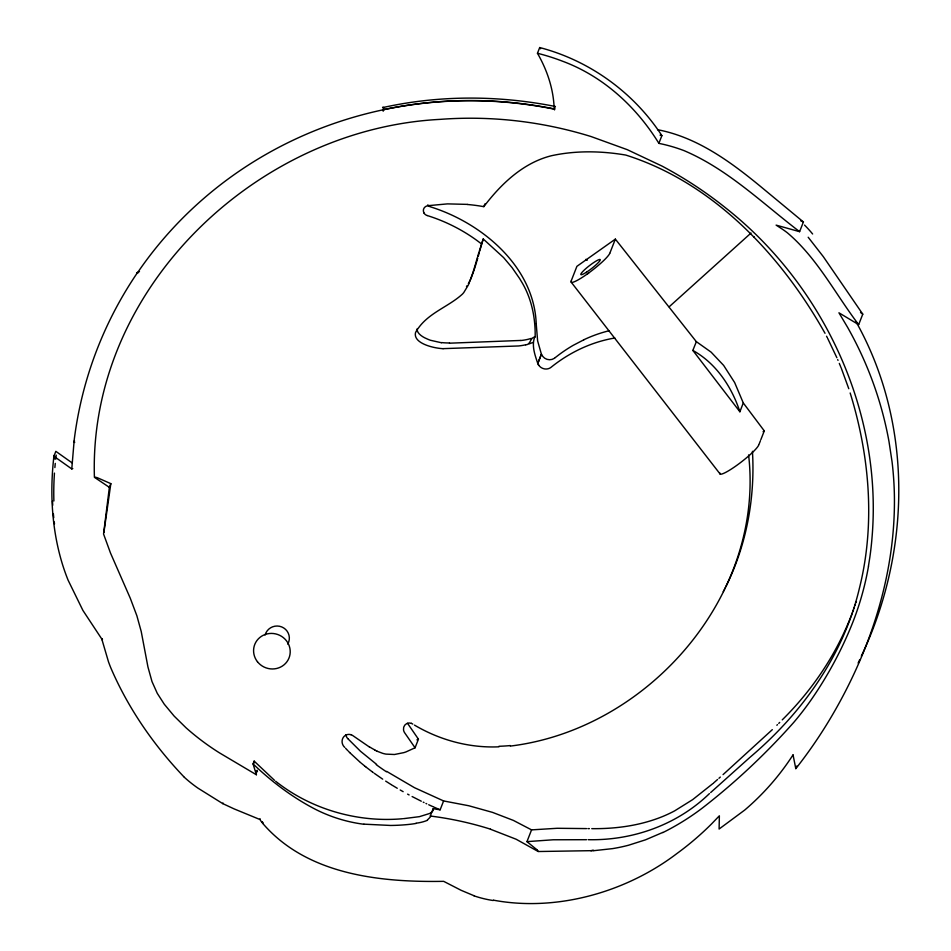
<?xml version="1.0" encoding="UTF-8"?>
<svg xmlns="http://www.w3.org/2000/svg" width="951" height="951" viewBox="0 0 951 951"><rect width="100%" height="100%" fill="white"/><g stroke="black" fill="none" stroke-linecap="round" stroke-linejoin="round"><path stroke-width="1.43" d="M72.359 463.066L55.836 451.345L53.91 456.266L71.777 468.938L74.012 442.263A6.253 1.213 68.5 0 1 74.023 441.24L74.594 441.074M54.148 459.048L54.421 454.982M53.91 456.266C49.702 492.345 51.734 529.469 62.457 564.312A214.296 205.785 21.4 0 0 68.103 580.181L82.927 610.447L101.793 639.024L108.509 661.872A192.946 185.29 21.4 0 0 110.72 667.638C128.005 707.996 153.444 744.823 183.662 776.563M94.862 477.224A13.623 3.721 34.9 0 1 97.418 477.747L110.827 483.643L109.377 487.352L103.552 533.998L110.506 553.066L130.275 598.227L136.873 615.761L141.224 631.512L147.94 666.948L151.994 681.558L157.272 693.338L164.297 704.251L174.164 716.115L186.039 727.788A242.981 233.328 21.4 0 0 219.467 752.859L256.366 774.744A8.928 1.533 74.1 0 0 256.366 774.292L256.33 773.924A11.448 1.902 74.5 0 0 256.294 773.199L256.069 771.713A17.962 2.615 75.6 0 0 256.033 771.261L255.926 770.762M110.827 483.643L104.158 530.682M593.65 850.634L538.218 851.525L516.131 839.234L490.478 829.236M868.453 566.118L869.88 557.001A355.151 341.052 21.4 0 0 872.126 536.352C882.302 411.474 823.768 285.395 725.958 208.15A393.987 378.343 21.4 0 0 661.991 166.068L627.28 149.676L591.189 136.587A393.869 378.225 21.4 0 0 440.028 119.374C256.223 128.801 88.372 289.318 94.411 477.307L109.377 487.352M104.016 531.49L103.992 531.621A11.709 0.785 -82.1 0 1 103.861 532.405L103.861 532.382M417.287 328.582C416.229 332.969 422.422 336.963 426.44 338.604A41.487 38.646 12.6 0 0 430.446 340.268L441.502 342.764M719.978 473.087L719.919 473.681A24.548 3.614 -37.8 0 0 736.977 465.217A24.548 3.614 -37.8 0 0 758.03 446.292L758.648 445.246M593.721 850.384L592.806 850.277M477.628 256.473L483.215 238.963L503.626 257.614L512.102 267.683L519.531 278.417A128.349 120.729 8 0 1 520.875 280.652C531.229 297.152 535.365 316.647 535.175 335.953C531.134 344.738 534.807 354.675 537.767 363.401A8.464 7.977 22.1 0 0 544.234 368.845L544.971 368.964A8.333 7.858 22.1 0 0 550.843 367.466C569.28 352.559 591.367 341.944 614.81 338.009M479.625 251.278L483.215 238.963M479.28 252.597L478.27 256.294M477.331 257.566L475.869 262.845M102.209 639.952L102.423 639.298M477.782 258.03L474.525 268.764M475.75 263.284L472.992 272.402M472.861 272.818L468.451 284.825L463.803 292.516A32.358 30.147 12.5 0 1 462.412 294.121C448.61 306.686 429.317 312.522 418.178 328.357A26.842 25.356 15 0 0 416.633 330.532L416.407 330.936A13.587 12.827 13.8 0 0 415.432 332.981C413.602 342.776 430.779 347.281 439.326 348.328A60.805 57.001 14 0 0 443.083 348.684M474.383 269.181L471.114 278.227M856.447 601.614L856.114 602.589M855.448 604.503L855.115 605.466M854.426 607.38L854.081 608.331M853.558 609.757L853.023 611.184M852.488 612.599L851.941 614.025M383.764 109.734L383.158 110.994M256.366 774.744L253.061 763.915L254.155 761.109L274.482 780.319M537.458 53.28A204.524 196.405 21.4 0 1 562.445 61.173C603.053 76.175 636.362 106.762 658.865 143.316L661.884 135.636C633.77 92.509 589.561 60.531 539.704 47.55L537.458 53.268A141.925 136.29 21.4 0 1 544.293 66.784C550.154 80.122 553.803 94.541 554.171 109.139A412.104 395.747 21.4 0 0 137.099 273.353A11.032 3.008 15.1 0 1 137.015 272.711L139.476 271.57M484.927 203.883L483.869 206.581C501.046 183.983 523.121 162.799 551.425 155.738C575.735 150.424 601.305 150.9 625.746 155.061C713.179 182.58 781.163 255.082 825.016 333.29M260.277 820.119L260.075 818.775M262.94 822.639L262.773 823.447C306.935 874.742 379.758 882.469 443.665 881.339L461.14 890.314L474.05 895.735M525.737 344.821C531.134 344.761 529.707 337.248 535.247 336.939M541.416 354.212L537.79 363.472L541.392 354.141L537.624 340.898L536.233 324.053M571.194 280.937L576.9 266.339L615.356 239.117L696.287 341.611L711.11 352.143L723.652 365.422L734.648 382.552L743.242 402.844M377.202 751.266L382.718 753.347A31.775 31.383 16.4 0 0 386.023 754.119L394.487 754.5L403.854 752.621A53.815 53.101 15.1 0 0 406.029 751.896L415.064 747.783L418.44 739.177L407.801 723.711A6.586 6.538 23.6 0 1 407.551 723.247M609.888 253.073L615.356 239.117M427.332 820.119L430.399 816.933A2.437 2.33 21.4 0 0 430.339 815.899L433.157 808.707L440.135 809.8L443.606 800.944L468.772 805.747L492.547 812.392L513.385 820.404L531.561 829.878L557.167 828.285L586.517 828.594M696.37 341.659L692.839 350.408L739.89 411.771L743.278 402.951L764.283 430.898L763.094 431.718M753.739 237.203L753.977 236.585M536.626 849.516L526.961 841.635L531.561 829.878M808.184 237.239L823.316 256.663L862.771 314.163L858.658 324.648C835.216 293.811 817.23 257.971 787.273 232.722A108.794 104.467 21.4 0 0 782.495 229.274L776.111 225.125L799.601 231.664L803.405 221.963L759.944 185.968C729.762 161.218 696.762 137.146 657.593 129.705M758.898 444.64L760.36 440.919M760.788 439.814L764.117 431.326M851.573 614.964L851.204 615.915M796.819 765.983L795.785 768.61L793.063 754.939M262.619 823.447L262.428 821.771M259.801 819.453L234.184 808.921L222.76 803.619L223.009 803.001M850.634 617.318L850.253 618.257M849.885 619.184L849.124 621.039M848.732 621.954C833.48 658.674 810.49 691.948 782.245 719.871M861.333 656.107C910.892 551.592 913.376 423.991 856.055 321.795M728.906 580.253C747.438 540.18 755.082 495.281 752.443 451.297M858.135 663.049L859.752 659.59M728.763 580.574L728.026 582.119M727.884 582.428L726.077 586.125M725.458 587.349L725.137 587.968M724.519 589.168L724.21 589.775M723.58 590.975L723.259 591.581M468.332 283.719L470.388 279.832A63.432 58.296 7.8 0 0 471.125 278.227M467 285.764L466.882 285.942A32.322 29.79 10.9 0 1 466.477 286.477M71.777 468.938L72.799 468.581M779.713 722.415L778.762 723.366M776.836 725.268L777.478 724.638M772.319 729.655L723.057 774.625M669.159 306.804L751.005 233.054M750.089 757.21C802.002 713.274 843.501 655.37 859.347 588.514C875.502 524.263 869.63 455.85 850.17 392.989M749.495 757.757L710.682 792.528M720.323 777.062L718.944 778.287M717.553 779.511L713.714 782.875M713.012 783.481L692.637 799.648L674.604 810.894A139.809 136.457 71.2 0 1 663.132 816.315C640.594 825.587 616.022 828.939 591.76 828.654M709.434 793.598C677.243 824.779 632.795 840.684 588.205 839.685M555.289 357.576L558.748 354.901A159.138 151.054 37.3 0 1 573.168 345.356L583.855 339.792M554.932 357.861L554.29 358.349A8.321 7.798 22.1 0 1 541.559 354.283M493.724 900.217C556.145 911.831 625.473 892.609 676.743 853.665A313.045 300.623 21.4 0 0 711.562 823.911L719.36 815.815L719.111 829.022L744.681 810.086A269.335 258.648 21.4 0 0 793.015 754.904M493.533 900.24L493.165 900.514A105.169 100.996 21.4 0 1 474.014 895.842M588.717 272.973L587.064 274.15M662.847 832.41L645.551 839.816L628.694 845.189A169.028 162.324 21.4 0 1 612.468 848.637L593.923 850.669M533.107 342.396L529.172 343.882M74.012 442.263L74.701 442.453M138.335 272.652L137.574 272.949A11.222 3.126 14.9 0 0 137.134 273.365M531.264 338.437L527.9 339.341A55.384 51.271 18.3 0 1 520.744 340.529M590.94 850.776L592.247 850.42M383.491 107.249L383.99 107.938M383.776 107.356C440.087 95.005 498.93 95.29 555.408 106.488M416.169 823.423L414.398 823.709A109.389 105.05 21.4 0 1 411.367 824.137L410.107 824.291A188.322 180.845 21.4 0 1 390.552 825.456L363.96 824.16M428.223 205.642L427.13 205.844A5.587 5.064 10 0 0 423.813 212.596L423.991 213.012M427.926 205.689L447.481 203.883L467.321 204.382M526.961 841.635L553.197 839.781L586.553 839.697M510.366 746.071C648.142 729.286 764.759 595.718 748.603 454.935M520.732 340.446L449.478 343.192M403.557 818.656L419.415 816.659L429.495 813.533A14.824 14.741 -88.8 0 0 430.316 813.069L431.385 812.344A7.786 7.739 -86 0 0 431.825 811.976L432.443 811.322A3.067 3.043 -85.6 0 0 433.228 808.695M402.535 818.728C358.658 822.674 312.915 809.931 277.728 782.899M499.002 746.808C469.437 748.164 439.861 740.128 414.481 725.102M589.382 828.63L587.956 828.618M443.083 348.648L518.568 345.962A55.479 51.734 17.9 0 0 525.725 344.761M660.053 135.137L661.884 135.636M351.038 734.743L350.42 734.576A6.716 6.681 -0.3 0 0 345.986 735.064A6.669 6.633 0.1 0 0 344.107 736.431L343.751 736.823A7.192 7.156 -0.5 0 0 343.168 737.643L342.859 738.19A7.418 7.382 -4.2 0 0 342.158 740.567L342.098 741.257A7.667 7.62 -8 0 0 342.217 742.909L342.396 743.646A7.893 7.846 -10.2 0 0 342.705 744.502L343.002 745.144A7.917 7.87 -10.4 0 0 343.977 746.559L344.69 747.343M427.272 215.556C446.506 221.535 465.289 231.212 481.325 243.801M411.367 723.402L411.617 723.497A6.395 6.324 23.1 0 1 412.449 723.925L412.77 724.103M443.606 800.944L414.47 787.69L386.653 771.392M440.135 809.8L433.822 807.066M433.026 806.71L428.711 804.748M426.749 803.833L425.977 803.464M424.027 802.537L423.243 802.157M421.293 801.206L412.104 796.534M374.801 750.089L375.479 750.446A52.46 51.663 16.9 0 0 377.202 751.254M409.108 794.941L407.61 794.133M403.153 791.672L400.205 789.984M692.958 350.479C716.186 363.437 731.783 386.914 739.89 411.771M222.76 803.619L197.927 788.117A130.37 125.199 21.4 0 1 183.602 776.622M397.268 788.272L392.169 785.205M858.658 324.648L838.937 312.796L847.626 327.382A374.397 359.537 21.4 0 1 889.007 441.621L892.038 461.627A355.27 341.159 21.4 0 1 894.415 496.838C895.355 572.692 871.532 647.31 833.801 712.572A509.439 489.218 21.4 0 1 795.821 768.634M391.443 784.765L385.666 781.104M369.154 746.832L352.976 735.717A7.691 7.644 -0.5 0 0 351.038 734.719M382.718 779.178L374.207 773.258M373.196 772.533L372.53 772.034M372.198 771.796L366.206 767.207M376.572 764.354L360.488 751.266L348.018 738.856M277.383 782.637L275.671 781.282M365.885 766.958L364.792 766.066M364.471 765.817L361.844 763.653M799.601 231.664C762.262 203.181 727.836 169.23 684.102 150.65A152.968 146.894 21.4 0 0 658.853 143.363M361.225 763.13L360.298 762.345M359.68 761.822L350.063 752.93M585.947 259.314L587.136 260.36M253.061 763.915C271.641 781.639 292.361 797.342 315.197 809.194A143.137 137.455 21.4 0 0 363.948 824.267M349.778 752.645L348.494 751.361M347.793 750.636L345.582 748.306M347.84 738.665L347.115 737.833A7.346 7.323 -3.3 0 1 346.901 737.536L345.677 734.921M720.133 474.038L571.325 282.328M262.143 822.639L260.598 820.57M415.064 747.783L404.555 732.627A8.904 8.797 24.6 0 1 404.353 732.282L404.104 731.806A6.538 6.467 23.1 0 1 403.604 730.261L403.521 729.643A5.979 5.908 23.5 0 1 411.403 723.307M538.813 365.362L538.266 364.495M539.704 47.55L540.56 48.774M382.896 109.876L383.098 110.708M826.55 336.214L827.311 337.676M827.679 338.413L836.868 357.731M837.688 359.609L838.021 360.37M839.305 363.401L839.614 364.162M839.935 364.922L840.553 366.432M840.862 367.193L841.171 367.954M841.48 368.715L848.779 388.709M254.155 761.109L254.499 762.904M54.219 521.885L54.492 523.965M53.339 513.599L53.743 517.748M52.519 501.07L52.721 505.254M536.209 323.471C533.868 266.232 481.717 222.843 430.518 206.854A5.813 5.242 8.9 0 1 429.46 206.391L429.056 206.129A5.623 5.064 8.6 0 1 427.784 204.905M101.781 639.013A4.363 1.01 55.4 0 1 102.435 639.334M554.183 109.531A12.03 1.284 -88.7 0 1 554.516 108.961A411.462 395.117 21.4 0 0 382.813 109.793M73.94 442.096A412.223 395.854 21.4 0 1 137.003 273.317M382.552 107.237A11.994 1.617 83.6 0 1 383.526 109.08M554.588 109.829A11.887 1.141 -89.3 0 1 554.92 107.558M804.546 225.09A108.236 92.295 41.2 0 1 812.63 233.994M860.524 312.487A199.139 54.718 31.8 0 1 862.771 314.163M800.801 220.894A180.001 49.939 15.1 0 1 803.429 221.963M53.886 500.975A301.99 287.975 -33.8 0 1 54.445 473.111M54.885 467.559A301.99 287.975 -33.8 0 1 55.277 463.399M55.729 459.262A301.99 287.975 -33.8 0 1 56.24 455.125M536.816 849.552A13.623 4.208 31.5 0 1 537.351 850.146M537.636 850.551A8.856 2.544 32.8 0 1 538.242 851.418M427.213 215.532A6.181 5.611 9.7 0 1 426.167 215.092L425.442 214.629A5.587 5.076 9.7 0 1 423.991 213.012M467.321 204.477A164.202 154.347 14.4 0 1 483.845 206.676M510.307 745.572A181.142 176.529 32.7 0 1 498.966 746.285M374.872 749.97A75.26 73.786 18.6 0 1 369.25 746.701M418.381 739.082A57.916 57.25 7.4 0 1 416.93 739.89M386.403 771.772A242.315 236.098 29.5 0 1 376.299 764.711M449.478 342.966A70.968 65.476 12.1 0 1 441.526 342.574M583.831 339.757A140.962 133.746 36.6 0 1 608.878 330.805M430.327 816.029A327.667 314.662 21.4 0 1 490.502 829.165M427.427 820.309A42.284 40.596 21.4 0 1 416.134 823.186M662.918 832.553A258.624 248.354 21.4 0 0 702.551 807.898C735.492 782.352 766.09 753.561 793.764 722.38A328.868 315.815 21.4 0 0 810.716 700.471C827.394 676.541 841.397 650.722 852.262 623.642A311.25 298.887 21.4 0 0 868.513 566.13M257.15 770.239A46.23 3.281 77.8 0 1 257.412 771.772M265.091 635.006A12.351 12.173 -5.5 0 1 281.686 626.911A12.351 12.173 -5.5 0 1 287.773 644.112M609.769 253.37A24.548 3.614 -37.8 0 1 587.991 273.484A24.548 3.614 -37.8 0 1 571.075 281.223M257.459 661.741A18.414 17.677 21.4 0 0 288.878 658.318A18.414 17.677 21.4 0 0 269.359 633.521A18.414 17.677 21.4 0 0 257.459 661.741M586.517 272.164A12.28 1.807 -37.8 0 0 600.212 259.599A12.28 1.807 -37.8 0 0 584.782 269.561A12.28 1.807 -37.8 0 0 586.517 272.164"/></g></svg>
